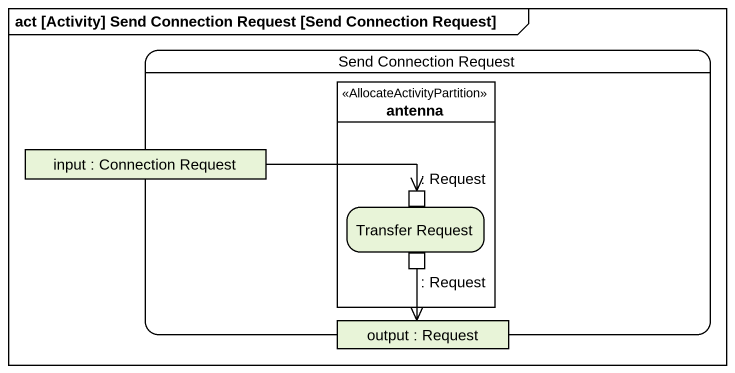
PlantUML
@startuml
mainframe act [Activity] Send Connection Request [Send Connection Request]
hide empty description
state "Send Connection Request" as Send_Connection_Request {
  state antenna <<AllocateActivityPartition>> {
    state "Transfer Request" as Transfer_Request {
      state ": Request" as Request <<inputPin>>
      state ": Request" as Request_2 <<outputPin>>
    }
  }
  state "input : Connection Request" as input <<object>>
  state "output : Request" as output <<object>>
}
input -right-> Request
Request_2 --> output
@enduml
